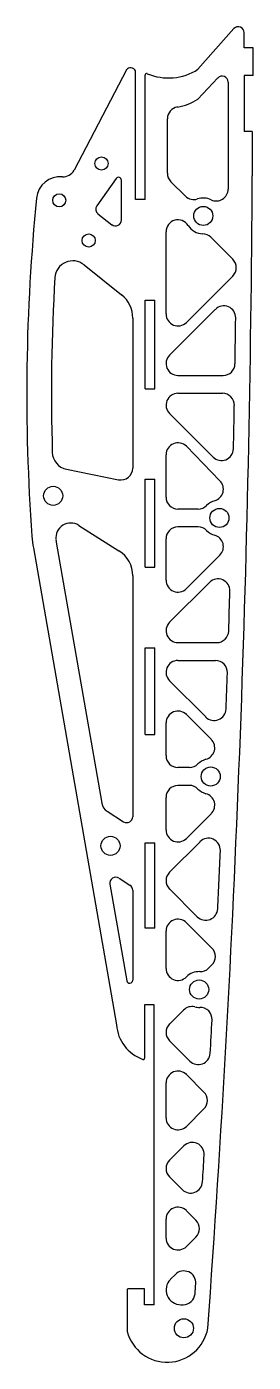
# Model space of a CAD drawing. Header units: millimetres. Extents: x 0 to 38, y 0 to 224.
import ezdxf

# ---------------------------------------------------------------- set-up
doc = ezdxf.new("R2010")
doc.units = ezdxf.units.MM
for name, color, linetype in [('innen', 10, 'Continuous'), ('Monocoque Seitenteil', 252, 'Continuous'), ('Seitenteil', 8, 'Continuous')]:
    doc.layers.add(name, color=color, linetype=linetype)

msp = doc.modelspace()

# ---------------------------------------------------------------- linework, layer by layer
at = {"layer": 'innen'}
for p, q in [((31.98, 215.36), (28.65, 211.83)), ((33.7, 214.67), (33.7, 196.72)), ((23.53, 199.37), (23.53, 208.52)), ((14.92, 198.48), (11.7, 193.92)), ((15.83, 191.53), (15.83, 198.19)), ((24.12, 197.95), (26.54, 195.53)), ((11.9, 192.56), (14.21, 190.74)), ((23.3, 175.75), (23.3, 189.56)), ((34.48, 184.93), (30.79, 188.62)), ((9.56, 184.01), (15.85, 178.96)), ((34.48, 182.11), (26.71, 174.34)), ((17.73, 175.06), (17.73, 149.89)), ((23.88, 168.86), (31.55, 176.52)), ((25.3, 165.44), (32.85, 165.44)), ((25.3, 162.44), (32.74, 162.44)), ((23.88, 159.03), (31.18, 151.74)), ((32.33, 147.76), (26.71, 153.55)), ((23.3, 145.02), (23.3, 152.13)), ((6.65, 149.69), (15.33, 147.93)), ((28.67, 143.02), (25.3, 143.02)), ((8.68, 140.28), (15.41, 136)), ((28.67, 140.02), (25.3, 140.02)), ((4.91, 137.45), (12.53, 93.64)), ((23.3, 131.08), (23.3, 138.02)), ((26.71, 129.67), (32.33, 135.28)), ((17.73, 131.78), (17.73, 91.38)), ((23.88, 124.01), (30.58, 130.71)), ((25.3, 120.6), (31.79, 120.6)), ((25.28, 117.6), (31.57, 117.6)), ((23.88, 114.18), (29.94, 108.13)), ((26.71, 108.52), (30.87, 104.37)), ((23.3, 101.63), (23.3, 107.11)), ((27.21, 99.63), (25.3, 99.63)), ((27.21, 96.63), (25.3, 96.63)), ((23.3, 89.15), (23.3, 94.63)), ((13.43, 92.29), (16.19, 90.53)), ((26.71, 87.74), (30.87, 91.89)), ((23.88, 82.08), (28.99, 87.18)), ((15.42, 81.05), (17.24, 79.89)), ((13.9, 80.04), (16.71, 63.85)), ((17.71, 79.05), (17.71, 63.93)), ((23.88, 79.25), (28.54, 74.6)), ((23.3, 65.91), (23.3, 72.18)), ((26.71, 73.59), (30.97, 69.34)), ((30.43, 65.96), (30.97, 66.51)), ((23.88, 56.59), (26.23, 58.94)), ((23.88, 53.76), (27.28, 50.37)), ((26.71, 48.11), (29.65, 45.17)), ((23.3, 40.82), (23.3, 46.69)), ((26.71, 39.4), (29.65, 42.34)), ((23.88, 33.75), (26.28, 36.14)), ((23.88, 30.92), (25.99, 28.81)), ((26.71, 25.26), (28.31, 23.67)), ((23.3, 20.66), (23.3, 23.85)), ((26.71, 19.25), (28.31, 20.84)), ((24.03, 13.74), (24.86, 14.57)), ((25.8, 9.47), (26.16, 9.47))]:
    msp.add_line(p, q, dxfattribs=at)
for centre, radius, start, end in [((32.7, 214.67), 1, 0, 136.7083), ((23.7, 219.48), 9.12, 279.4742, 302.8784), ((25.53, 208.52), 2, 99.4742, 180), ((15.33, 198.19), 0.5, 0, 144.7507), ((25.53, 199.37), 2, 180, 225), ((27.95, 196.95), 2, 225, 288.5824), ((29.54, 192.21), 3, 64.4086, 108.5824), ((31.7, 196.72), 2, 244.4086, 0), ((12.52, 193.34), 1, 144.7507, 231.8997), ((14.83, 191.53), 1, 231.8997, 0), ((25.3, 189.56), 2, 31.9127, 180), ((29.54, 192.21), 3, 211.9127, 268.0733), ((29.38, 187.21), 2, 45, 88.0733), ((7.68, 181.67), 3, 51.2624, 176.5639), ((33.06, 183.52), 2, 315, 45), ((330.1, 162.31), 326, 176.5639, 181.7181), ((12.73, 175.06), 5, 0, 51.2624), ((32.97, 175.11), 2, 359.2432, 135), ((25.3, 175.75), 2, 180, 315), ((-2851.78, 213.21), 2887, 359.09095, 359.24324), ((25.3, 167.44), 2, 135, 270), ((32.85, 167.44), 2, 270, 359.091), ((25.3, 160.44), 2, 90, 225), ((32.74, 160.44), 2, 358.9519, 90), ((-2851.78, 213.21), 2887, 358.80704, 358.95191), ((7.24, 152.63), 3, 181.7181, 258.576), ((25.3, 152.13), 2, 45, 180), ((32.59, 153.15), 2, 225, 358.807), ((15.73, 149.89), 2, 258.576, 0), ((30.91, 146.34), 2, 285.3468, 45), ((25.3, 145.02), 2, 180, 270), ((28.67, 145.02), 2, 270, 315.573), ((32.24, 141.52), 3, 105.3468, 135.573), ((7.34, 138.17), 2.5, 57.5403, 186.7483), ((25.3, 138.02), 2, 90, 180), ((28.67, 138.02), 2, 44.427, 90), ((32.24, 141.52), 3, 224.427, 254.6532), ((158.68, 156.07), 154.9, 186.7483, 186.9069), ((30.91, 136.7), 2, 315, 74.6532), ((12.73, 131.78), 5, 0, 57.5403), ((25.3, 131.08), 2, 180, 315), ((32, 129.29), 2, 358.3331, 135), ((-2851.78, 213.21), 2887, 358.20002, 358.3331), ((25.3, 122.6), 2, 135, 270), ((31.79, 122.6), 2, 270, 358.2), ((25.3, 115.6), 2, 90.421, 225), ((31.57, 115.6), 2, 358.0609, 90), ((-2851.78, 213.21), 2887, 357.9406, 358.06093), ((25.3, 107.11), 2, 45, 180), ((31.35, 109.54), 2, 225, 357.9406), ((29.46, 102.95), 2, 285.3468, 45), ((25.3, 101.63), 2, 180, 270), ((30.78, 98.13), 3, 105.3468, 135.573), ((27.21, 101.63), 2, 270, 315.573), ((25.3, 94.63), 2, 90, 180), ((27.21, 94.63), 2, 44.427, 90), ((30.78, 98.13), 3, 224.427, 254.6532), ((29.46, 93.31), 2, 315, 74.6532), ((14.5, 93.98), 2, 189.8706, 237.5403), ((16.73, 91.38), 1, 237.5403, 0), ((25.3, 89.15), 2, 180, 315), ((30.4, 85.77), 2, 357.4681, 135), ((-2851.78, 213.21), 2887, 357.2741, 357.46807), ((14.88, 80.21), 1, 57.5403, 189.8706), ((25.3, 80.66), 2, 135, 225), ((16.71, 79.05), 1, 0, 57.5403), ((25.3, 72.18), 2, 45, 180), ((29.95, 76.01), 2, 225, 357.2741), ((29.56, 67.92), 2, 315, 45), ((25.3, 65.91), 2, 180, 315.123), ((28.84, 62.38), 3, 88.0662, 135.123), ((29.01, 67.38), 2, 268.0662, 315), ((17.21, 63.93), 0.5, 189.8706, 0), ((27.64, 57.52), 2, 76.1418, 135), ((28.84, 62.38), 3, 256.1418, 271.8779), ((29.01, 57.38), 2, 356.9036, 91.8779), ((25.3, 55.18), 2, 135, 225), ((-2851.78, 213.21), 2887, 356.79224, 356.90365), ((28.7, 51.78), 2, 225, 356.7922), ((25.3, 46.69), 2, 45, 180), ((28.24, 43.76), 2, 315, 45), ((25.3, 40.82), 2, 180, 315), ((27.69, 34.72), 2, 356.4529, 135), ((25.3, 32.33), 2, 135, 225), ((-2851.78, 213.21), 2887, 356.36336, 356.45294), ((27.41, 30.22), 2, 225, 356.3634), ((25.3, 23.85), 2, 45, 180), ((26.89, 22.25), 2, 315, 45), ((25.3, 20.66), 2, 180, 315), ((25.8, 11.97), 2.5, 135, 270), ((26.27, 13.15), 2, 356.0236, 135), ((26.16, 11.47), 2, 270, 355.9901), ((-2851.78, 213.21), 2887, 355.99012, 356.02358)]:
    msp.add_arc(centre, radius, start, end, dxfattribs=at)
at = {"layer": 'Monocoque Seitenteil'}
msp.add_line((16.79, 11.97), (16.79, 4.98), dxfattribs=at)
for centre in [(32.24, 141.52), (30.78, 98.13), (28.84, 62.38), (26.29, 5.52)]:
    msp.add_circle(centre, 1.6, dxfattribs=at)
for centre, radius, start, end in [((-2851.78, 213.21), 2889.55, 355.87814, 359.71676), ((23.48, 6.74), 6.92, 194.665, 349.8811)]:
    msp.add_arc(centre, radius, start, end, dxfattribs=at)
at = {"layer": 'Seitenteil'}
for p, q in [((34.68, 223.65), (28.65, 216.83)), ((36.4, 220.43), (36.4, 222.96)), ((37.9, 220.43), (36.4, 220.43)), ((37.9, 215.8), (37.9, 220.43)), ((16.66, 216.75), (7.89, 199.87)), ((18.2, 194.96), (18.2, 216.57)), ((19.8, 194.96), (19.8, 215.86)), ((37.9, 215.8), (36.4, 215.8)), ((36.4, 215.8), (36.4, 206.39)), ((37.73, 206.39), (36.4, 206.39)), ((37.73, 206.39), (37.73, 198.93)), ((19.8, 194.96), (18.2, 194.96)), ((19.8, 163.17), (19.8, 178.08)), ((19.8, 178.08), (21.4, 178.08)), ((21.4, 163.17), (21.4, 178.08)), ((19.8, 163.17), (21.4, 163.17)), ((19.8, 133.28), (19.8, 148.02)), ((19.8, 148.02), (21.4, 148.02)), ((21.4, 133.28), (21.4, 148.02)), ((1.08, 136.48), (15, 56.46)), ((19.8, 133.28), (21.4, 133.28)), ((19.8, 105.2), (19.8, 119.71)), ((19.8, 119.71), (21.4, 119.71)), ((21.4, 105.2), (21.4, 119.71)), ((19.8, 105.2), (21.4, 105.2)), ((19.8, 72.7), (19.8, 87.02)), ((19.8, 87.02), (21.4, 87.02)), ((21.4, 72.7), (21.4, 87.02)), ((21.4, 72.7), (19.8, 72.7)), ((21.3, 59.83), (19.7, 59.83)), ((19.7, 59.83), (19.7, 50.83)), ((21.29, 9.47), (21.3, 59.83)), ((19.69, 12.17), (16.99, 12.17)), ((19.69, 12.17), (19.69, 12.17)), ((19.69, 9.47), (19.69, 12.17)), ((21.29, 9.47), (19.69, 9.47))]:
    msp.add_line(p, q, dxfattribs=at)
for centre, radius in [((12.48, 201.01), 1.1), ((5.41, 194.83), 1.1), ((29.54, 192.21), 1.6), ((10.34, 188.09), 1.1), ((4.39, 145.23), 1.6), ((14, 86.49), 1.6)]:
    msp.add_circle(centre, radius, dxfattribs=at)
for centre, radius, start, end in [((35.4, 222.96), 1, 0, 136.7083), ((17.36, 216.09), 0.968, 29.7848, 136.7734), ((20.05, 215.86), 0.25, 67.0833, 180), ((23.7, 224.48), 9.12, 247.0833, 302.8784), ((10.87, 202.48), 0.2, 334.4925, 338.6506), ((6.11, 200.79), 2, 265.0205, 332.545), ((5.59, 194.81), 4, 85.0205, 174.281), ((330.1, 162.31), 330.13, 174.281, 184.1432), ((20.78, 139.91), 20, 184.1432, 189.8706), ((21.62, 56.91), 6.63, 183.8481, 250.5431), ((19.5, 50.83), 0.2, 240.6247, 0), ((16.99, 11.97), 0.2, 89.7664, 179.9595)]:
    msp.add_arc(centre, radius, start, end, dxfattribs=at)

doc.saveas('drawing.dxf')
